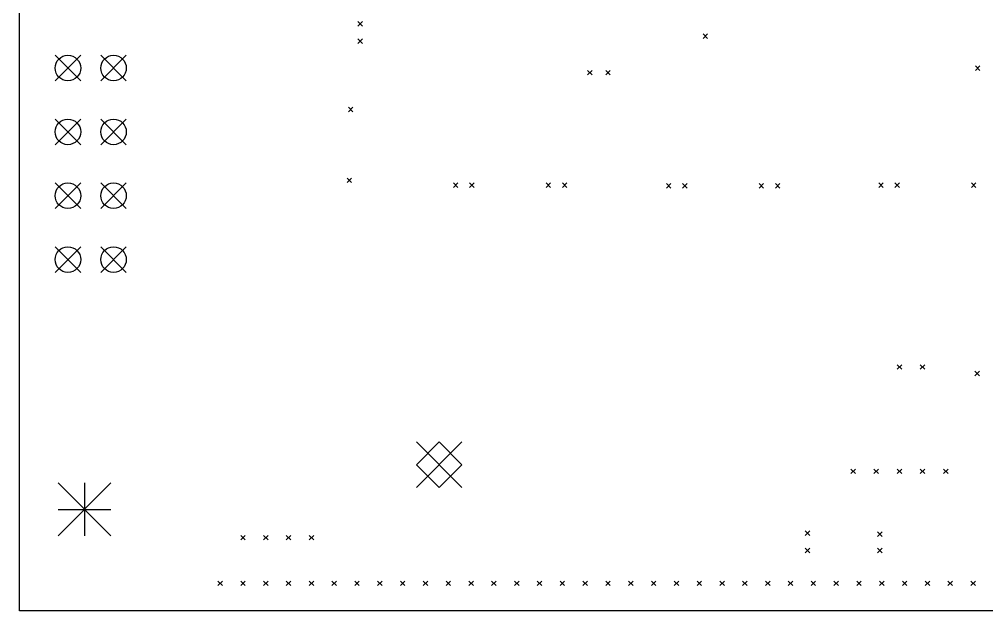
# Model space of a CAD drawing. Extents: x 53 to 275, y -173 to -40.
# Drawn here: x 55 to 108, y -140 to -107.6 of the extents above; entities that cross this region are included whole.
import ezdxf

# ---------------------------------------------------------------- set-up
doc = ezdxf.new("R2010")
doc.units = 0
doc.layers.add('BLACK', color=7, linetype='CONTINUOUS')

msp = doc.modelspace()

# ---------------------------------------------------------------- linework, layer by layer
at = {"layer": 'BLACK', "linetype": 'CONTINUOUS'}
for p, q in [((55, -140), (55, -40)), ((73.545315, -107.705826), (73.795315, -107.955826)), ((73.795315, -107.705826), (73.545315, -107.955826)), ((92.454669, -108.375), (92.704669, -108.625)), ((92.704669, -108.375), (92.454669, -108.625)), ((73.545315, -108.645472), (73.795315, -108.895472)), ((73.795315, -108.645472), (73.545315, -108.895472)), ((56.96, -109.549998), (58.36, -110.949998)), ((58.36, -109.549998), (56.96, -110.949998)), ((59.46, -109.549998), (60.86, -110.949998)), ((60.86, -109.549998), (59.46, -110.949998)), ((107.375, -110.125), (107.625, -110.375)), ((107.625, -110.125), (107.375, -110.375)), ((86.125, -110.375), (86.375, -110.625)), ((86.375, -110.375), (86.125, -110.625)), ((87.125, -110.375), (87.375, -110.625)), ((87.375, -110.375), (87.125, -110.625)), ((73.027, -112.397), (73.277, -112.647)), ((73.277, -112.397), (73.027, -112.647)), ((56.96, -113.049998), (58.36, -114.449998)), ((58.36, -113.049998), (56.96, -114.449998)), ((59.46, -113.049998), (60.86, -114.449998)), ((60.86, -113.049998), (59.46, -114.449998)), ((56.96, -116.549998), (58.36, -117.949998)), ((58.36, -116.549998), (56.96, -117.949998)), ((59.46, -116.549998), (60.86, -117.949998)), ((60.86, -116.549998), (59.46, -117.949998)), ((72.9508, -116.2832), (73.2008, -116.5332)), ((73.2008, -116.2832), (72.9508, -116.5332)), ((78.778, -116.551), (79.028, -116.801)), ((79.028, -116.551), (78.778, -116.801)), ((79.668, -116.551), (79.918, -116.801)), ((79.918, -116.551), (79.668, -116.801)), ((83.858, -116.551), (84.108, -116.801)), ((84.108, -116.551), (83.858, -116.801)), ((84.748, -116.551), (84.998, -116.801)), ((84.998, -116.551), (84.748, -116.801)), ((102.078004, -116.551), (102.328004, -116.801)), ((102.328004, -116.551), (102.078004, -116.801)), ((102.968004, -116.551), (103.218004, -116.801)), ((103.218004, -116.551), (102.968004, -116.801)), ((107.158004, -116.551), (107.408004, -116.801)), ((107.408004, -116.551), (107.158004, -116.801)), ((90.446998, -116.588), (90.696998, -116.838)), ((90.696998, -116.588), (90.446998, -116.838)), ((91.336998, -116.588), (91.586998, -116.838)), ((91.586998, -116.588), (91.336998, -116.838)), ((95.526998, -116.588), (95.776998, -116.838)), ((95.776998, -116.588), (95.526998, -116.838)), ((96.416998, -116.588), (96.666998, -116.838)), ((96.666998, -116.588), (96.416998, -116.838)), ((56.96, -120.049998), (58.36, -121.449998)), ((58.36, -120.049998), (56.96, -121.449998)), ((59.46, -120.049998), (60.86, -121.449998)), ((60.86, -120.049998), (59.46, -121.449998)), ((103.09, -126.515), (103.34, -126.765)), ((103.34, -126.515), (103.09, -126.765)), ((104.36, -126.515), (104.61, -126.765)), ((104.61, -126.515), (104.36, -126.765)), ((107.345, -126.875), (107.595, -127.125)), ((107.595, -126.875), (107.345, -127.125)), ((76.75, -130.75), (79.25, -133.25)), ((79.25, -130.75), (76.75, -133.25)), ((78, -130.75), (76.75, -132)), ((79.25, -132), (78, -130.75)), ((76.75, -132), (78, -133.25)), ((78, -133.25), (79.25, -132)), ((100.55, -132.235), (100.8, -132.485)), ((100.8, -132.235), (100.55, -132.485)), ((101.82, -132.235), (102.07, -132.485)), ((102.07, -132.235), (101.82, -132.485)), ((103.09, -132.235), (103.34, -132.485)), ((103.34, -132.235), (103.09, -132.485)), ((104.36, -132.235), (104.61, -132.485)), ((104.61, -132.235), (104.36, -132.485)), ((105.63, -132.235), (105.88, -132.485)), ((105.88, -132.235), (105.63, -132.485)), ((57.12, -133), (60.02, -135.9)), ((60.02, -133), (57.12, -135.9)), ((58.57, -133), (58.57, -135.9)), ((57.12, -134.45), (60.02, -134.45)), ((98.05, -135.62), (98.3, -135.87)), ((98.3, -135.62), (98.05, -135.87)), ((67.125, -135.875), (67.375, -136.125)), ((67.375, -135.875), (67.125, -136.125)), ((68.375, -135.875), (68.625, -136.125)), ((68.625, -135.875), (68.375, -136.125)), ((69.625, -135.875), (69.875, -136.125)), ((69.875, -135.875), (69.625, -136.125)), ((70.875, -135.875), (71.125, -136.125)), ((71.125, -135.875), (70.875, -136.125)), ((102.01, -135.68), (102.26, -135.93)), ((102.26, -135.68), (102.01, -135.93)), ((98.05, -136.57), (98.3, -136.82)), ((98.3, -136.57), (98.05, -136.82)), ((102.01, -136.57), (102.26, -136.82)), ((102.26, -136.57), (102.01, -136.82)), ((65.875, -138.375), (66.125, -138.625)), ((66.125, -138.375), (65.875, -138.625)), ((67.125, -138.375), (67.375, -138.625)), ((67.375, -138.375), (67.125, -138.625)), ((68.375, -138.375), (68.625, -138.625)), ((68.625, -138.375), (68.375, -138.625)), ((69.625, -138.375), (69.875, -138.625)), ((69.875, -138.375), (69.625, -138.625)), ((70.875, -138.375), (71.125, -138.625)), ((71.125, -138.375), (70.875, -138.625)), ((72.125, -138.375), (72.375, -138.625)), ((72.375, -138.375), (72.125, -138.625)), ((73.375, -138.375), (73.625, -138.625)), ((73.625, -138.375), (73.375, -138.625)), ((74.625, -138.375), (74.875, -138.625)), ((74.875, -138.375), (74.625, -138.625)), ((75.875, -138.375), (76.125, -138.625)), ((76.125, -138.375), (75.875, -138.625)), ((77.125, -138.375), (77.375, -138.625)), ((77.375, -138.375), (77.125, -138.625)), ((78.375, -138.375), (78.625, -138.625)), ((78.625, -138.375), (78.375, -138.625)), ((79.625, -138.375), (79.875, -138.625)), ((79.875, -138.375), (79.625, -138.625)), ((80.875, -138.375), (81.125, -138.625)), ((81.125, -138.375), (80.875, -138.625)), ((82.125, -138.375), (82.375, -138.625)), ((82.375, -138.375), (82.125, -138.625)), ((83.375, -138.375), (83.625, -138.625)), ((83.625, -138.375), (83.375, -138.625)), ((84.625, -138.375), (84.875, -138.625)), ((84.875, -138.375), (84.625, -138.625)), ((85.875, -138.375), (86.125, -138.625)), ((86.125, -138.375), (85.875, -138.625)), ((87.125, -138.375), (87.375, -138.625)), ((87.375, -138.375), (87.125, -138.625)), ((88.375, -138.375), (88.625, -138.625)), ((88.625, -138.375), (88.375, -138.625)), ((89.625, -138.375), (89.875, -138.625)), ((89.875, -138.375), (89.625, -138.625)), ((90.875, -138.375), (91.125, -138.625)), ((91.125, -138.375), (90.875, -138.625)), ((92.125, -138.375), (92.375, -138.625)), ((92.375, -138.375), (92.125, -138.625)), ((93.375, -138.375), (93.625, -138.625)), ((93.625, -138.375), (93.375, -138.625)), ((94.625, -138.375), (94.875, -138.625)), ((94.875, -138.375), (94.625, -138.625)), ((95.875, -138.375), (96.125, -138.625)), ((96.125, -138.375), (95.875, -138.625)), ((97.125, -138.375), (97.375, -138.625)), ((97.375, -138.375), (97.125, -138.625)), ((98.375, -138.375), (98.625, -138.625)), ((98.625, -138.375), (98.375, -138.625)), ((99.625, -138.375), (99.875, -138.625)), ((99.875, -138.375), (99.625, -138.625)), ((100.875, -138.375), (101.125, -138.625)), ((101.125, -138.375), (100.875, -138.625)), ((102.125, -138.375), (102.375, -138.625)), ((102.375, -138.375), (102.125, -138.625)), ((103.375, -138.375), (103.625, -138.625)), ((103.625, -138.375), (103.375, -138.625)), ((104.625, -138.375), (104.875, -138.625)), ((104.875, -138.375), (104.625, -138.625)), ((105.875, -138.375), (106.125, -138.625)), ((106.125, -138.375), (105.875, -138.625)), ((107.125, -138.375), (107.375, -138.625)), ((107.375, -138.375), (107.125, -138.625)), ((275, -140), (55, -140))]:
    msp.add_line(p, q, dxfattribs=at)
at = {"layer": 'BLACK'}
for centre in [(57.66, -110.249998), (60.16, -110.249998), (57.66, -113.749998), (60.16, -113.749998), (57.66, -117.249998), (60.16, -117.249998), (57.66, -120.749998), (60.16, -120.749998)]:
    msp.add_circle(centre, 0.7, dxfattribs=at)

doc.saveas('drawing.dxf')
